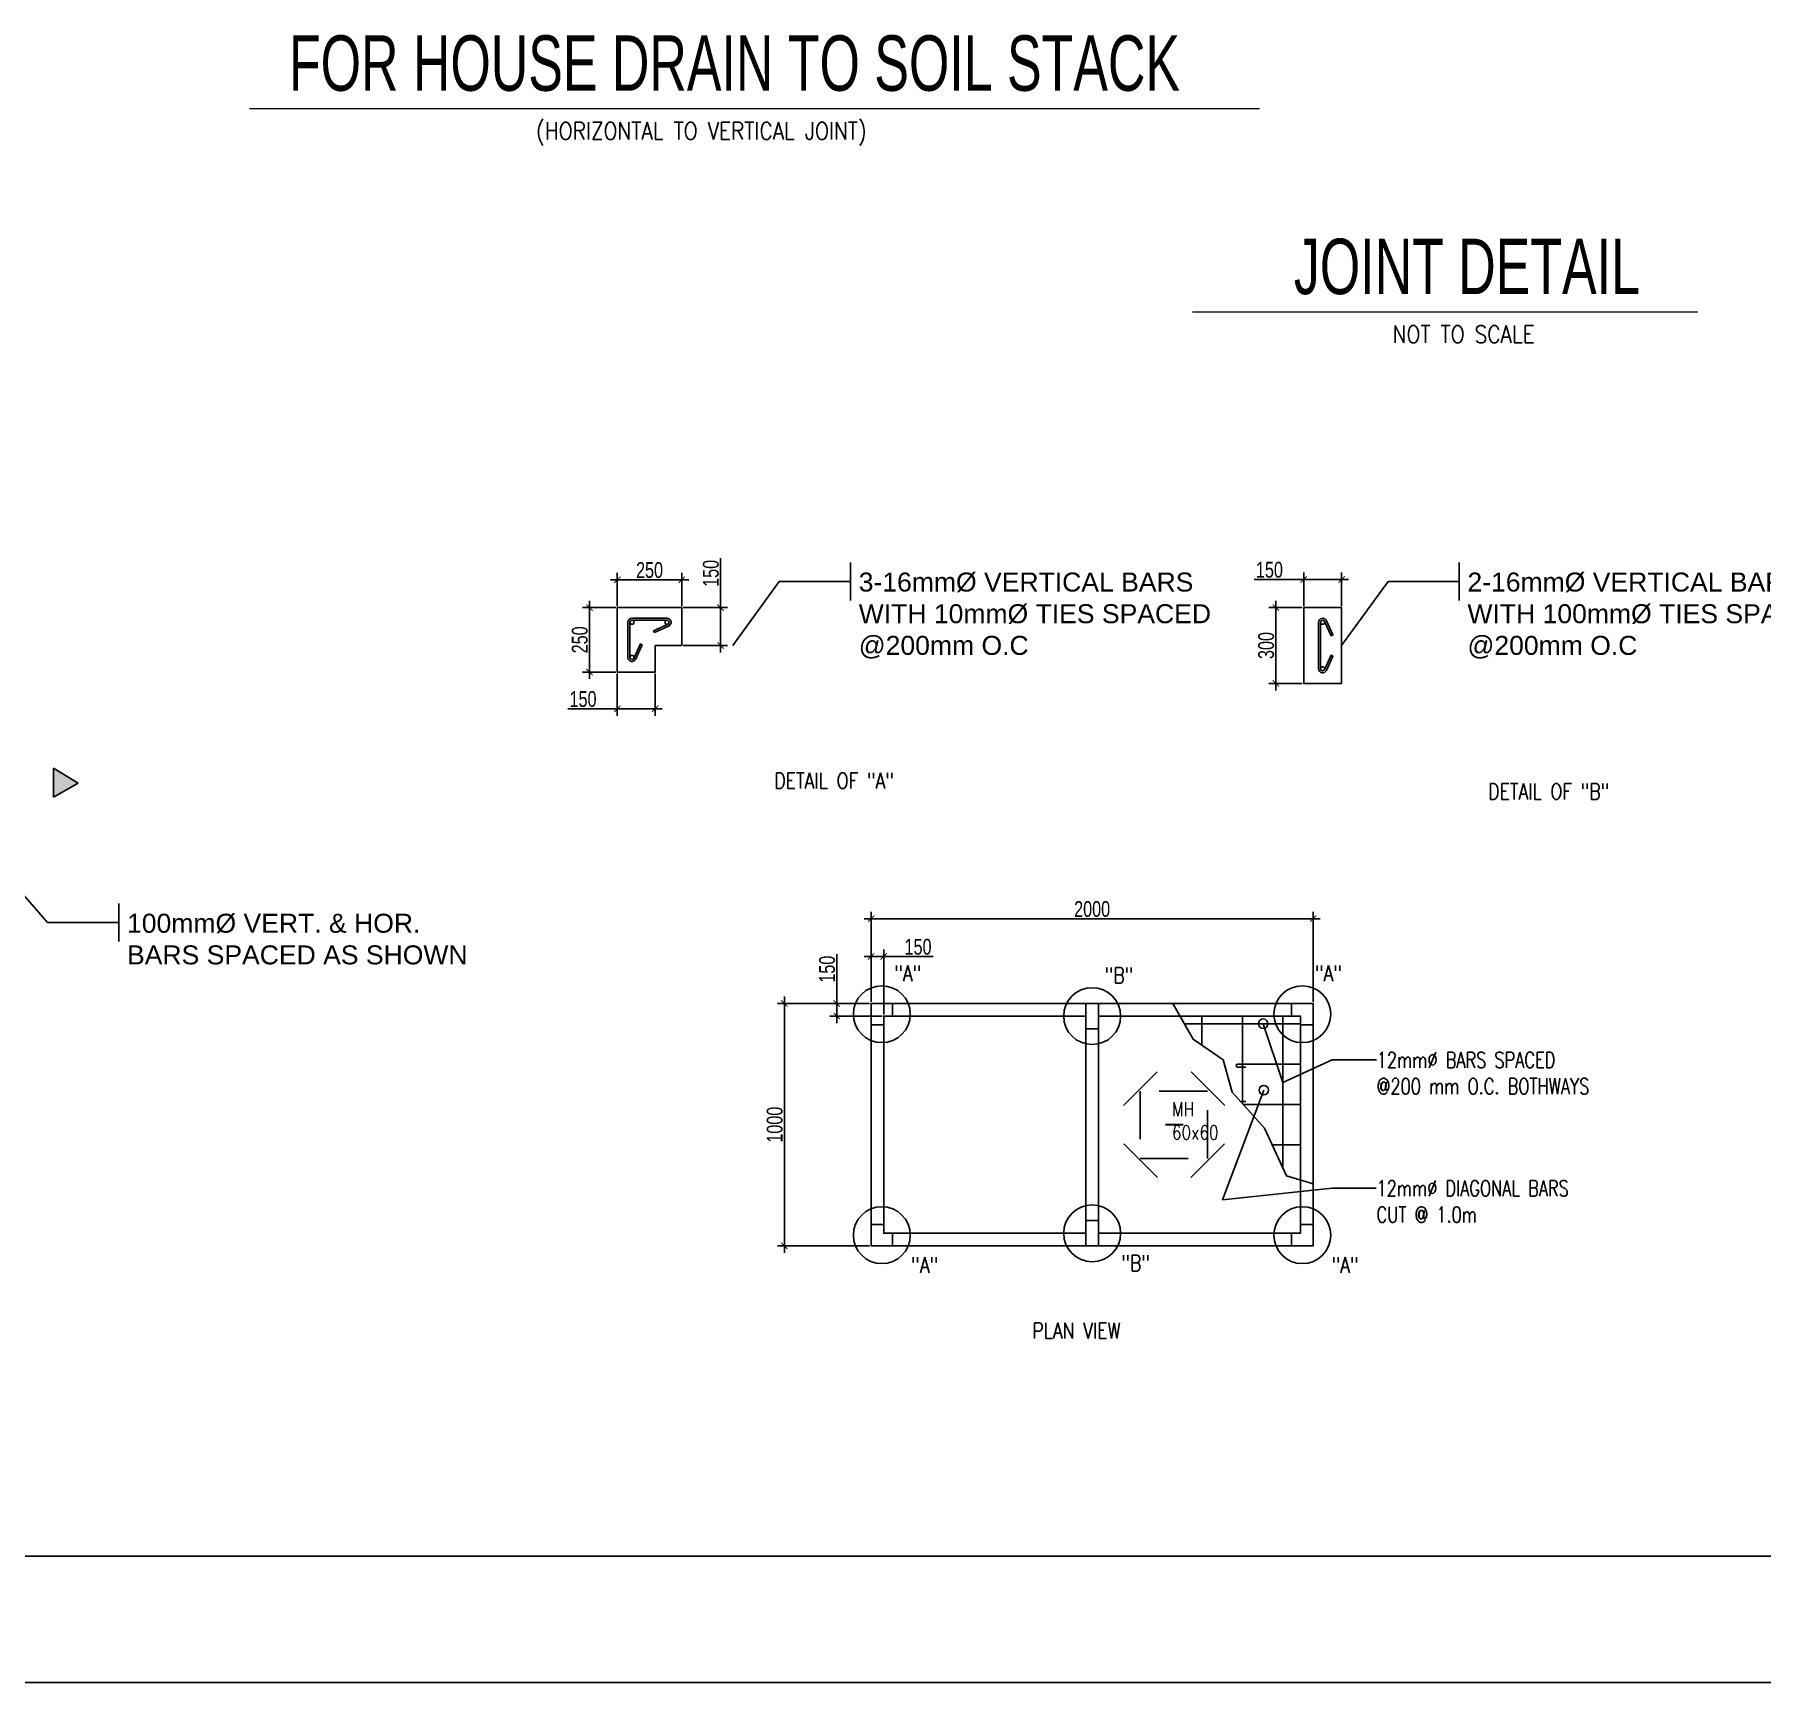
# Model space of a CAD drawing. Header units: millimetres. Extents: x -248340 to 456025, y 261499 to 1049645.
# Drawn here: x 318462 to 345813, y 363632 to 389735 of the extents above; entities that cross this region are included whole.
import ezdxf
from ezdxf import colors
from ezdxf.entities.mleader import LeaderData, LeaderLine
from ezdxf.math import Vec2, Vec3

# ---------------------------------------------------------------- set-up
doc = ezdxf.new("R2010")
doc.units = ezdxf.units.MM
doc.header["$LTSCALE"] = 8
doc.header["$MEASUREMENT"] = 0
doc.header["$PDMODE"] = 3
doc.header["$PDSIZE"] = 0.3125
doc.linetypes.add('HIDDEN', pattern=[9.525, 6.35, -3.175])
doc.layers.get('0').update_dxf_attribs({"linetype": 'CONTINUOUS'})
doc.layers.get('DEFPOINTS').update_dxf_attribs({"color": 8, "linetype": 'CONTINUOUS'})
for name, color, linetype, lineweight in [('10. Rebar', 10, 'CONTINUOUS', 25), ('12. Dimension', 251, 'CONTINUOUS', 5), ('13. Text', 2, 'CONTINUOUS', 5), ('DIM', 2, 'CONTINUOUS', 25), ('S_wall', 251, 'CONTINUOUS', 0)]:
    doc.layers.add(name, color=color, linetype=linetype, lineweight=lineweight)
for name, color, linetype in [('A-ANNO-TEXT', 7, 'CONTINUOUS'), ('MARK', 7, 'CONTINUOUS'), ('TEXT', 2, 'CONTINUOUS')]:
    doc.layers.add(name, color=color, linetype=linetype)
doc.layers.add('mv', color=30, linetype='CONTINUOUS', plot=False)
doc.styles.add('ARIAL', font='arial.ttf')
doc.styles.add('EN-SCL-DIM', font='swisscl.ttf')
doc.styles.add('ROMANS', font='ROMANS', dxfattribs={"width": 0.8, "bigfont": 'BIGFONT'})
doc.styles.get("Standard").update_dxf_attribs({"font": 'txt.shx', "width": 0.7, "bigfont": 'extfont.shx'})
doc.dimstyles.new('JEMAR 1-0030', dxfattribs={"dimtxt": 0.06, "dimasz": 0.045, "dimexe": 0.045, "dimexo": 0.03, "dimgap": 0.03, "dimtad": 1, "dimzin": 1, "dimdsep": 46, "dimtxsty": 'ARIAL', "dimblk": 'DOTBLANK', "dimcen": 0.15, "dimclrd": 7, "dimclre": 7, "dimadec": 0, "dimazin": 0, "dimtfac": 1, "dimtmove": 0, "dimatfit": 3, "dimldrblk": 'OPEN90', "dimfxl": 1, "dimarcsym": 0})
doc.dimstyles.new('SC50', dxfattribs={"dimscale": 0.5, "dimtxt": 250, "dimasz": 200, "dimexe": 220, "dimexo": 50, "dimgap": 50, "dimtad": 1, "dimdec": 0, "dimrnd": 1, "dimzin": 0, "dimdsep": 46, "dimlunit": 6, "dimtxsty": 'EN-SCL-DIM', "dimblk": 'ARCHTICK', "dimcen": 100, "dimdle": 220, "dimclrd": 1, "dimclre": 1, "dimclrt": 3, "dimadec": 0, "dimazin": 0, "dimtfac": 1, "dimtdec": 0, "dimtofl": 0, "dimtmove": 0, "dimatfit": 3, "dimldrblk": 'OPEN90', "dimfxl": 1, "dimtolj": 1, "dimtzin": 0, "dimarcsym": 1})

# ---------------------------------------------------------------- blocks, each defined once
blk = doc.blocks.new('_DOTBLANK')
at = {"color": 0, "linetype": 'ByBlock', "lineweight": -2}
blk.add_line((-0.5, 0), (-1, 0), dxfattribs=at)
blk.add_circle((0, 0), 0.5, dxfattribs=at)
blk = doc.blocks.new('_Open90')
at = {"color": 0, "linetype": 'ByBlock', "lineweight": -2}
for p, q in [((0, 0), (-1, 0)), ((-0.5, 0.5), (0, 0)), ((0, 0), (-0.5, -0.5))]:
    blk.add_line(p, q, dxfattribs=at)
blk = doc.blocks.new('_ArchTick')
at = {"color": 0, "linetype": 'ByBlock', "const_width": 0.15}
blk.add_lwpolyline([(-0.5, -0.5), (0.5, 0.5)], dxfattribs=at)
blk = doc.blocks.new('*D945')
at = {"layer": 'DEFPOINTS', "color": 0, "lineweight": 30, "ltscale": 1.25, "transparency": 16777216}
for p in [(330338, 374387), (331712, 374387, 0), (331712, 370547, 0)]:
    blk.add_point(p, dxfattribs=at)
at = {"layer": 'DIM', "color": 1, "lineweight": -2, "ltscale": 1.25, "transparency": 16777216}
for p, q in [((330338, 370437), (330338, 374497)), ((331687, 374387), (330228, 374387)), ((331687, 370547), (330228, 370547))]:
    blk.add_line(p, q, dxfattribs=at)
at = {"layer": 'DIM', "color": 1, "lineweight": -2, "ltscale": 1.25, "transparency": 16777216, "xscale": 100, "yscale": 100, "zscale": 100}
for p, rotation in [((330338, 374387), 90), ((330338, 370547), 270)]:
    blk.add_blockref('_ArchTick', p, dxfattribs=dict(at, rotation=rotation))
at = {"layer": 'DIM', "color": 3, "ltscale": 1.25, "transparency": 16777216, "insert": (330185, 372467), "char_height": 125, "attachment_point": 5, "rotation": 90, "style": 'EN-SCL-DIM'}
blk.add_mtext('\\A1;{\\H2x;1000}', dxfattribs=at)
blk = doc.blocks.new('*D946')
at = {"layer": 'DEFPOINTS', "color": 0, "lineweight": 30, "ltscale": 1.25, "transparency": 16777216}
for p in [(331712, 375729), (331712, 374387, 0), (338712, 374387, 0)]:
    blk.add_point(p, dxfattribs=at)
at = {"layer": 'DIM', "color": 1, "lineweight": -2, "ltscale": 1.25, "transparency": 16777216}
for p, q in [((331712, 374412), (331712, 375839)), ((338712, 374412), (338712, 375839)), ((338822, 375729), (331602, 375729))]:
    blk.add_line(p, q, dxfattribs=at)
at = {"layer": 'DIM', "color": 1, "lineweight": -2, "ltscale": 1.25, "transparency": 16777216, "xscale": 100, "yscale": 100, "zscale": 100, "rotation": 180}
blk.add_blockref('_ArchTick', (331712, 375729), dxfattribs=at)
at = {"layer": 'DIM', "color": 1, "lineweight": -2, "ltscale": 1.25, "transparency": 16777216, "xscale": 100, "yscale": 100, "zscale": 100}
blk.add_blockref('_ArchTick', (338712, 375729), dxfattribs=at)
at = {"layer": 'DIM', "color": 3, "ltscale": 1.25, "transparency": 16777216, "insert": (335212, 375882), "char_height": 125, "attachment_point": 5, "style": 'EN-SCL-DIM'}
blk.add_mtext('\\A1;{\\H2x;2000}', dxfattribs=at)
blk = doc.blocks.new('_Small')
at = {"color": 0, "lineweight": -2}
blk.add_circle((0, 0), 0.25, dxfattribs=at)
blk = doc.blocks.new('*D947')
at = {"layer": 'DEFPOINTS', "color": 0, "lineweight": 30, "ltscale": 1.25, "transparency": 16777216}
for p in [(331168, 374387), (331712, 374387), (331912, 374187, 0)]:
    blk.add_point(p, dxfattribs=at)
at = {"layer": 'DIM', "color": 1, "lineweight": -2, "ltscale": 1.25, "transparency": 16777216}
for p, q in [((331168, 374387), (331168, 375170)), ((331687, 374387), (331058, 374387)), ((331887, 374187), (331058, 374187)), ((331168, 374077), (331168, 374387))]:
    blk.add_line(p, q, dxfattribs=at)
at = {"layer": 'DIM', "color": 1, "lineweight": -2, "ltscale": 1.25, "transparency": 16777216, "xscale": 100, "yscale": 100, "zscale": 100}
for p, rotation in [((331168, 374387), 90), ((331168, 374187), 270)]:
    blk.add_blockref('_ArchTick', p, dxfattribs=dict(at, rotation=rotation))
at = {"layer": 'DIM', "color": 3, "ltscale": 1.25, "transparency": 16777216, "insert": (331015, 374930), "char_height": 125, "attachment_point": 5, "rotation": 90, "style": 'EN-SCL-DIM'}
blk.add_mtext('\\A1;{\\H2x;150}', dxfattribs=at)
blk = doc.blocks.new('*D948')
at = {"layer": 'DEFPOINTS', "color": 0, "lineweight": 30, "ltscale": 1.25, "transparency": 16777216}
for p in [(331912, 375131), (331712, 374387, 0), (331912, 374187, 0)]:
    blk.add_point(p, dxfattribs=at)
at = {"layer": 'DIM', "color": 1, "lineweight": -2, "ltscale": 1.25, "transparency": 16777216}
for p, q in [((331602, 375131), (331912, 375131)), ((331712, 374412), (331712, 375241)), ((331912, 374212), (331912, 375241)), ((331912, 375131), (332695, 375131))]:
    blk.add_line(p, q, dxfattribs=at)
at = {"layer": 'DIM', "color": 1, "lineweight": -2, "ltscale": 1.25, "transparency": 16777216, "xscale": 100, "yscale": 100, "zscale": 100, "rotation": 180}
blk.add_blockref('_ArchTick', (331712, 375131), dxfattribs=at)
at = {"layer": 'DIM', "color": 1, "lineweight": -2, "ltscale": 1.25, "transparency": 16777216, "xscale": 100, "yscale": 100, "zscale": 100}
blk.add_blockref('_ArchTick', (331912, 375131), dxfattribs=at)
at = {"layer": 'DIM', "color": 3, "ltscale": 1.25, "transparency": 16777216, "insert": (332455, 375284), "char_height": 125, "attachment_point": 5, "style": 'EN-SCL-DIM'}
blk.add_mtext('\\A1;{\\H2x;150}', dxfattribs=at)
blk = doc.blocks.new('*D949')
at = {"layer": 'DEFPOINTS', "color": 0, "lineweight": 30, "ltscale": 1.25, "transparency": 16777216}
for p in [(327251, 380657), (327692, 380657), (327692, 379637, 0)]:
    blk.add_point(p, dxfattribs=at)
at = {"layer": 'DIM', "color": 1, "lineweight": -2, "ltscale": 1.25, "transparency": 16777216}
for p, q in [((327251, 379527), (327251, 380767)), ((327667, 380657), (327141, 380657)), ((327667, 379637), (327141, 379637))]:
    blk.add_line(p, q, dxfattribs=at)
at = {"layer": 'DIM', "color": 1, "lineweight": -2, "ltscale": 1.25, "transparency": 16777216, "xscale": 100, "yscale": 100, "zscale": 100}
for p, rotation in [((327251, 380657), 90), ((327251, 379637), 270)]:
    blk.add_blockref('_ArchTick', p, dxfattribs=dict(at, rotation=rotation))
at = {"layer": 'DIM', "color": 3, "ltscale": 1.25, "transparency": 16777216, "insert": (327098, 380147), "char_height": 125, "attachment_point": 5, "rotation": 90, "style": 'EN-SCL-DIM'}
blk.add_mtext('\\A1;{\\H2x;250}', dxfattribs=at)
blk = doc.blocks.new('*D950')
at = {"layer": 'DEFPOINTS', "color": 0, "lineweight": 30, "ltscale": 1.25, "transparency": 16777216}
for p in [(328712, 381098), (327692, 380657, 0), (328712, 380657)]:
    blk.add_point(p, dxfattribs=at)
at = {"layer": 'DIM', "color": 1, "lineweight": -2, "ltscale": 1.25, "transparency": 16777216}
for p, q in [((327582, 381098), (328822, 381098)), ((327692, 380682), (327692, 381208)), ((328712, 380682), (328712, 381208))]:
    blk.add_line(p, q, dxfattribs=at)
at = {"layer": 'DIM', "color": 1, "lineweight": -2, "ltscale": 1.25, "transparency": 16777216, "xscale": 100, "yscale": 100, "zscale": 100, "rotation": 180}
blk.add_blockref('_ArchTick', (327692, 381098), dxfattribs=at)
at = {"layer": 'DIM', "color": 1, "lineweight": -2, "ltscale": 1.25, "transparency": 16777216, "xscale": 100, "yscale": 100, "zscale": 100}
blk.add_blockref('_ArchTick', (328712, 381098), dxfattribs=at)
at = {"layer": 'DIM', "color": 3, "ltscale": 1.25, "transparency": 16777216, "insert": (328202, 381251), "char_height": 125, "attachment_point": 5, "style": 'EN-SCL-DIM'}
blk.add_mtext('\\A1;{\\H2x;250}', dxfattribs=at)
blk = doc.blocks.new('*D951')
at = {"layer": 'DEFPOINTS', "color": 0, "lineweight": 30, "ltscale": 1.25, "transparency": 16777216}
for p in [(328712, 380657), (329327, 380657), (328712, 380057, 0)]:
    blk.add_point(p, dxfattribs=at)
at = {"layer": 'DIM', "color": 1, "lineweight": -2, "ltscale": 1.25, "transparency": 16777216}
for p, q in [((329327, 380657), (329327, 381440)), ((328737, 380657), (329437, 380657)), ((329327, 379947), (329327, 380657)), ((328737, 380057), (329437, 380057))]:
    blk.add_line(p, q, dxfattribs=at)
at = {"layer": 'DIM', "color": 1, "lineweight": -2, "ltscale": 1.25, "transparency": 16777216, "xscale": 100, "yscale": 100, "zscale": 100}
for p, rotation in [((329327, 380657), 90), ((329327, 380057), 270)]:
    blk.add_blockref('_ArchTick', p, dxfattribs=dict(at, rotation=rotation))
at = {"layer": 'DIM', "color": 3, "ltscale": 1.25, "transparency": 16777216, "insert": (329174, 381200), "char_height": 125, "attachment_point": 5, "rotation": 90, "style": 'EN-SCL-DIM'}
blk.add_mtext('\\A1;{\\H2x;150}', dxfattribs=at)
blk = doc.blocks.new('*D952')
at = {"layer": 'DEFPOINTS', "color": 0, "lineweight": 30, "ltscale": 1.25, "transparency": 16777216}
for p in [(327692, 379637), (328292, 379637, 0), (327692, 379055)]:
    blk.add_point(p, dxfattribs=at)
at = {"layer": 'DIM', "color": 1, "lineweight": -2, "ltscale": 1.25, "transparency": 16777216}
for p, q in [((327692, 379612), (327692, 378945)), ((328292, 379612), (328292, 378945)), ((327692, 379055), (326908, 379055)), ((328402, 379055), (327692, 379055))]:
    blk.add_line(p, q, dxfattribs=at)
at = {"layer": 'DIM', "color": 1, "lineweight": -2, "ltscale": 1.25, "transparency": 16777216, "xscale": 100, "yscale": 100, "zscale": 100, "rotation": 180}
blk.add_blockref('_ArchTick', (327692, 379055), dxfattribs=at)
at = {"layer": 'DIM', "color": 1, "lineweight": -2, "ltscale": 1.25, "transparency": 16777216, "xscale": 100, "yscale": 100, "zscale": 100}
blk.add_blockref('_ArchTick', (328292, 379055), dxfattribs=at)
at = {"layer": 'DIM', "color": 3, "ltscale": 1.25, "transparency": 16777216, "insert": (327149, 379208), "char_height": 125, "attachment_point": 5, "style": 'EN-SCL-DIM'}
blk.add_mtext('\\A1;{\\H2x;150}', dxfattribs=at)
blk = doc.blocks.new('*D953')
at = {"layer": 'DEFPOINTS', "color": 0, "lineweight": 30, "ltscale": 1.25, "transparency": 16777216}
for p in [(338122, 380657), (338563, 380657), (338563, 379457)]:
    blk.add_point(p, dxfattribs=at)
at = {"layer": 'DIM', "color": 1, "lineweight": -2, "ltscale": 1.25, "transparency": 16777216}
for p, q in [((338122, 379347), (338122, 380767)), ((338538, 380657), (338012, 380657)), ((338538, 379457), (338012, 379457))]:
    blk.add_line(p, q, dxfattribs=at)
at = {"layer": 'DIM', "color": 1, "lineweight": -2, "ltscale": 1.25, "transparency": 16777216, "xscale": 100, "yscale": 100, "zscale": 100}
for p, rotation in [((338122, 380657), 90), ((338122, 379457), 270)]:
    blk.add_blockref('_ArchTick', p, dxfattribs=dict(at, rotation=rotation))
at = {"layer": 'DIM', "color": 3, "ltscale": 1.25, "transparency": 16777216, "insert": (337969, 380057), "char_height": 125, "attachment_point": 5, "rotation": 90, "style": 'EN-SCL-DIM'}
blk.add_mtext('\\A1;{\\H2x;300}', dxfattribs=at)
blk = doc.blocks.new('*D954')
at = {"layer": 'DEFPOINTS', "color": 0, "lineweight": 30, "ltscale": 1.25, "transparency": 16777216}
for p in [(338563, 381103), (338563, 380657), (339163, 380657, 0)]:
    blk.add_point(p, dxfattribs=at)
at = {"layer": 'DIM', "color": 1, "lineweight": -2, "ltscale": 1.25, "transparency": 16777216}
for p, q in [((338563, 381103), (337779, 381103)), ((338563, 380682), (338563, 381213)), ((339273, 381103), (338563, 381103)), ((339163, 380682), (339163, 381213))]:
    blk.add_line(p, q, dxfattribs=at)
at = {"layer": 'DIM', "color": 1, "lineweight": -2, "ltscale": 1.25, "transparency": 16777216, "xscale": 100, "yscale": 100, "zscale": 100, "rotation": 180}
blk.add_blockref('_ArchTick', (338563, 381103), dxfattribs=at)
at = {"layer": 'DIM', "color": 1, "lineweight": -2, "ltscale": 1.25, "transparency": 16777216, "xscale": 100, "yscale": 100, "zscale": 100}
blk.add_blockref('_ArchTick', (339163, 381103), dxfattribs=at)
at = {"layer": 'DIM', "color": 3, "ltscale": 1.25, "transparency": 16777216, "insert": (338020, 381256), "char_height": 125, "attachment_point": 5, "style": 'EN-SCL-DIM'}
blk.add_mtext('\\A1;{\\H2x;150}', dxfattribs=at)

msp = doc.modelspace()

# ---------------------------------------------------------------- hatches: boundary and pattern name
at = {"ltscale": 1.25}
h = msp.add_hatch(color=5, dxfattribs=at)
h.dxf.hatch_style = 1
h.paths.add_polyline_path([(319151.429, 377878.757), (318761.423, 378112.734), (318761.423, 377655.944)])

# ---------------------------------------------------------------- linework, layer by layer
at = {"color": 3}
for p, q in [((327923.661, 380488.776, 0), (328479.661, 380488.776, 0)), ((327923.661, 380456.776, 0), (328479.661, 380456.776, 0)), ((327859.661, 379868.776, 0), (327859.661, 380424.776, 0)), ((327891.661, 379868.776, 0), (327891.661, 380424.776, 0)), ((328494.945, 380396.624, 0), (328266.247, 380291.033, 0)), ((328266.247, 380291.033, 0), (328279.661, 380261.98, 0)), ((328279.661, 380261.98, 0), (328504.589, 380365.831, 0)), ((338830.772, 380424.776, 0), (338830.772, 379688.776, 0)), ((328057.404, 380082.19, 0), (327951.813, 379853.491, 0)), ((327982.606, 379843.847, 0), (328086.457, 380068.776, 0)), ((328086.457, 380068.776, 0), (328057.404, 380082.19, 0)), ((337591.828, 374186.952), (337591.828, 372800.714)), ((338231.828, 374186.952), (338231.828, 371783.545)), ((338511.828, 374066.952), (336674.488, 374066.952))]:
    msp.add_line(p, q, dxfattribs=at)
at = {"color": 1, "ltscale": 1.25}
for p, q in [((318761.423, 378112.734), (319151.429, 377878.757)), ((318761.423, 377655.944), (318761.423, 378112.734)), ((319151.429, 377878.757), (318761.423, 377655.944))]:
    msp.add_line(p, q, dxfattribs=at)
at = {"color": 6}
for p, q in [((336241.828, 373303.545), (335708.934, 372770.65)), ((336781.828, 373303.545), (337314.723, 372770.65)), ((336248.934, 371630.359), (335716.039, 372163.254)), ((336774.723, 371630.359), (337307.618, 372163.254))]:
    msp.add_line(p, q, dxfattribs=at)
at = {"color": 4}
for p, q in [((336651.271, 372470.505), (336372.385, 372470.505)), ((336651.271, 372466.952), (336372.385, 372466.952)), ((336651.271, 372463.399), (336372.385, 372463.399))]:
    msp.add_line(p, q, dxfattribs=at)
at = {"color": 4, "elevation": 0}
for points in [[(327691.661, 380656.776), (328711.661, 380656.776), (328711.661, 380056.776), (328291.661, 380056.776), (328291.661, 379636.776), (327691.661, 379636.776)], [(338562.772, 380656.776), (338562.772, 379456.776), (339162.772, 379456.776), (339162.772, 380656.776)], [(331711.828, 370546.952), (331711.828, 374386.952), (338711.828, 374386.952), (338711.828, 370546.952)], [(335112.487, 370746.952), (331911.828, 370746.952), (331911.828, 374186.952), (335112.487, 374186.952)]]:
    msp.add_lwpolyline(points, close=True, dxfattribs=at)
at = {"color": 3, "elevation": 0}
for points in [[(338890.924, 379673.491), (338996.515, 379902.19), (339025.568, 379888.776), (338921.717, 379663.847, -0.817586535), (338798.772, 379688.776), (338798.772, 380424.776, -0.817586535), (338921.717, 380449.705), (339025.568, 380224.776), (338996.515, 380211.362), (338890.924, 380440.061)], [(337647.828, 373378.952), (337519.828, 373378.952, -1), (337519.828, 373426.952), (338511.828, 373426.952)]]:
    msp.add_lwpolyline(points, format="xyb", dxfattribs=at)
at = {"color": 4, "elevation": 0}
for points in [[(331711.828, 374046.952), (331911.828, 374046.952), (331911.828, 374186.952), (332051.828, 374186.952), (332051.828, 374386.952)], [(335112.487, 374386.952), (335112.487, 373986.952), (335312.487, 373986.952), (335312.487, 374386.952)], [(335312.487, 374186.952), (338511.828, 374186.952), (338511.828, 370746.952), (335312.487, 370746.952), (335312.487, 374186.952)], [(336492.76, 374386.952), (336814.76, 373819.95), (337287.76, 373491.95), (337431.828, 372979.95), (337939.76, 372410.95), (338290.76, 371656.95), (338711.828, 371529.95)], [(338711.828, 374046.952), (338511.828, 374046.952), (338511.828, 374186.952), (338371.828, 374186.952), (338371.828, 374386.952)], [(331711.828, 370886.952), (331911.828, 370886.952), (331911.828, 370746.952), (332051.828, 370746.952), (332051.828, 370546.952)], [(335112.487, 370546.952), (335112.487, 370946.952), (335312.487, 370946.952), (335312.487, 370546.952)], [(338711.828, 370886.952), (338511.828, 370886.952), (338511.828, 370746.952), (338371.828, 370746.952), (338371.828, 370546.952)]]:
    msp.add_lwpolyline(points, dxfattribs=at)
at = {"color": 3, "elevation": 0}
for points in [[(336951.828, 373724.901), (336951.828, 374186.952)], [(337647.828, 372834.952), (337561.265, 372834.952)], [(337604.113, 372786.952), (338511.828, 372786.952)], [(338062.656, 372146.952), (338511.828, 372146.952)]]:
    msp.add_lwpolyline(points, dxfattribs=at)
at = {"linetype": 'HIDDEN', "ltscale": 15, "elevation": 0}
msp.add_lwpolyline([(335971.828, 372999.847), (335971.828, 371934.057), (337037.618, 371934.057), (337037.618, 372999.847)], close=True, dxfattribs=at)
at = {"color": 3}
for centre in [(327923.661, 380424.776, 0), (328479.661, 380424.776, 0), (338862.772, 380424.776, 0), (327923.661, 379868.776, 0), (338862.772, 379688.776, 0)]:
    msp.add_circle(centre, 32, dxfattribs=at)
at = {"color": 4}
for centre in [(331881.828, 374216.952, 0), (335212.487, 374186.952, 0), (338541.828, 374216.952, 0), (331881.828, 370716.952, 0), (335212.487, 370746.952, 0), (338541.828, 370716.952, 0)]:
    msp.add_circle(centre, 450.542, dxfattribs=at)
at = {"color": 3}
for centre, start, end in [((327923.661, 380424.776, 0), 90, 180), ((328479.661, 380424.776, 0), 292.9241187, 90), ((327923.661, 379868.776, 0), 180, 337.0758814)]:
    msp.add_arc(centre, 64, start, end, dxfattribs=at)
at = {"layer": '10. Rebar'}
for p, q in [((331383.535, 381372.335), (331383.535, 380770.709)), ((341024.569, 381372.335), (341024.569, 380770.709)), ((319795.096, 375968.098), (319795.096, 375366.471))]:
    msp.add_line(p, q, dxfattribs=at)
at = {"layer": 'mv', "color": 6}
for p, q in [((291354.998, 365631.954), (370954.998, 365631.954)), ((289354.998, 363631.954), (373454.998, 363631.954))]:
    msp.add_line(p, q, dxfattribs=at)
at = {"layer": 'S_wall', "ltscale": 1.25}
for p, q in [((321865.624, 388562.289), (337863.442, 388562.289)), ((336803.101, 385341.143), (344802.01, 385341.143))]:
    msp.add_line(p, q, dxfattribs=at)

# ---------------------------------------------------------------- texts
at = {"color": 2, "insert": (336475.863, 372528.241, 0), "char_height": 222.0395, "width": 36.19611, "attachment_point": 4, "style": 'ROMANS'}
msp.add_mtext('\\pxqd;MH\\P60x60', dxfattribs=at)
at = {"layer": '13. Text', "char_height": 300.81341, "width": 7698.93279, "attachment_point": 1, "style": 'ARIAL'}
for s, insert in [('\\A1;3-16mm%%C VERTICAL BARS\\PWITH 10mm%%C TIES SPACED\\P@200mm O.C', (331515.239, 381212.841)), ('\\A1;2-16mm%%C VERTICAL BARS\\PWITH 100mm%%C TIES SPACED\\P@200mm O.C', (341156.273, 381212.841)), ('\\A1;100mm%%C VERT. & HOR.\\PBARS SPACED AS SHOWN', (319926.8, 375808.603))]:
    msp.add_mtext(s, dxfattribs=dict(at, insert=insert))
at = {"layer": 'A-ANNO-TEXT', "color": 3, "linetype": 'Continuous', "char_height": 250, "attachment_point": 4, "style": 'ROMANS'}
for s, insert, width in [('DETAIL OF "A"', (330179.808, 377915.006, 0), 3347.78371), ('DETAIL OF "B"', (341485.126, 377745.205, 0), 3347.78371), ('"A"', (332080.554, 374864.385, 0), 873.20673), ('"A"', (338740.554, 374864.385, 0), 679.20673), ('"B"', (335411.213, 374834.385, 0), 821.20673), ('"A"', (332345.554, 370244.385, 0), 858.20673), ('"B"', (335676.213, 370274.385, 0), 858.20673), ('"A"', (339005.554, 370244.385, 0), 775.20673), ('PLAN VIEW', (334266.678, 369204.489, 0), 3347.78371)]:
    msp.add_mtext(s, dxfattribs=dict(at, insert=insert, width=width))
at = {"layer": 'MARK', "style": 'ROMANS', "width": 0.85}
for s, p in [('(HORIZONTAL TO VERTICAL JOINT)', (326404.594, 388071.378)), ('NOT TO SCALE', (339971.081, 384850.233))]:
    msp.add_text(s, height=274.43234, dxfattribs=at).set_placement(p)
at = {"layer": 'TEXT', "char_height": 878.18348, "width": 22839.18568, "attachment_point": 1}
for s, insert in [('{\\fFranklin Gothic Heavy|b0|i0|c0|p34;FOR HOUSE DRAIN TO SOIL STACK}', (322490.965, 389722.001)), ('{\\fFranklin Gothic Heavy|b0|i0|c0|p34;JOINT DETAIL}', (338407.248, 386500.855))]:
    msp.add_mtext(s, dxfattribs=dict(at, insert=insert))

# ---------------------------------------------------------------- dimensions: what is measured, and where the dimension line sits
at = {"layer": 'DIM', "color": 0, "ltscale": 1.25}
for base, p1, p2, text, picture, middle in [((328711.661, 381097.771, 0), (327691.661, 380656.776, 0), (328711.661, 380656.776, 0), '{\\H2x;250}', '*D950', (328201.661, 381097.771, 0)), ((331911.828, 375131.212, 0), (331711.828, 374386.952), (331911.828, 374186.952), '{\\H2x;150}', '*D948', (332454.686, 375131.212, 0))]:
    dim = msp.add_linear_dim(base=base, p1=p1, p2=p2, text=text, dimstyle='SC50', dxfattribs=at)
    dim.commit()
    dim.dimension.update_dxf_attribs({"geometry": picture, "text_midpoint": middle, "dimtype": 160})
for base, p1, p2, angle, text, picture, middle in [((329326.666, 380656.776, 0), (328711.661, 380056.776, 0), (328711.661, 380656.776, 0), 90, '{\\H2x;150}', '*D951', (329326.666, 381199.633, 0)), ((338562.772, 381102.572, 0), (339162.772, 380656.776, 0), (338562.772, 380656.776, 0), 180, '{\\H2x;150}', '*D954', (338019.915, 381102.572, 0)), ((327250.666, 380656.776, 0), (327691.661, 379636.776, 0), (327691.661, 380656.776, 0), 90, '{\\H2x;250}', '*D949', (327250.666, 380146.776, 0)), ((338121.777, 380656.776, 0), (338562.772, 379456.776, 0), (338562.772, 380656.776, 0), 90, '{\\H2x;300}', '*D953', (338121.777, 380056.776, 0)), ((327691.661, 379054.572, 0), (328291.661, 379636.776, 0), (327691.661, 379636.776, 0), 180, '{\\H2x;150}', '*D952', (327148.804, 379054.572, 0)), ((331167.569, 374386.952, 0), (331911.828, 374186.952), (331711.828, 374386.952, 0), 90, '{\\H2x;150}', '*D947', (331167.569, 374929.809, 0)), ((330337.976, 374386.952, 0), (331711.828, 370546.952), (331711.828, 374386.952), 90, '{\\H2x;1000}', '*D945', (330337.976, 372466.952, 0))]:
    dim = msp.add_linear_dim(base=base, p1=p1, p2=p2, angle=angle, text=text, dimstyle='SC50', dxfattribs=at)
    dim.commit()
    dim.dimension.update_dxf_attribs({"geometry": picture, "text_midpoint": middle, "dimtype": 160})
dim = msp.add_linear_dim(base=(331711.828, 375728.547, 0), p1=(338711.828, 374386.952), p2=(331711.828, 374386.952), angle=180, text='{\\H2x;2000}', dimstyle='SC50', dxfattribs=at)
dim.commit()
dim.dimension.update_dxf_attribs({"geometry": '*D946', "text_midpoint": (335211.828, 375881.578, 0)})

# ---------------------------------------------------------------- leaders
at = {"color": 6}
ml = msp.add_multileader_mtext('Standard', dxfattribs=at)
ml.set_content('{\\W0.75;12mm%%C BARS SPACED\\P@200 mm O.C. BOTHWAYS}', color=2, style='ROMANS')
ml.set_leader_properties(color=1)
ml.set_arrow_properties(name='SMALL')
ml.build(insert=Vec2(0, 0))
ml.multileader.update_dxf_attribs({"text_right_attachment_type": 6, "dogleg_length": 350, "arrow_head_size": 300})
ctx = ml.context
ctx.base_point, ctx.char_height, ctx.arrow_head_size, ctx.landing_gap_size, ctx.plane_origin, ctx.plane_x_axis, ctx.plane_y_axis = Vec3(339715.76, 373493.416, 0), 250, 300, 4, Vec3(334691.494, 373767.605, 0), Vec3(1, 0, 0), Vec3(0, 1, 0)
ctx.right_attachment = 6
notes = []
notes.append((ctx, [(1, (1, 1, 0), (339015.76, 373493.416, 0), (1, 0, 0), 700, [(1, [(337921.76, 374066.952, 0), (338231.828, 373134.95, 0)], 0, [])])]))
ctx.mtext.insert, ctx.mtext.text_direction, ctx.mtext.flow_direction = Vec3(339719.76, 373618.416, 0), Vec3(1, 0, 0), 5
ml = msp.add_multileader_mtext('Standard', dxfattribs=at)
ml.set_content('{\\W0.75;12mm%%C DIAGONAL BARS \\PCUT @ 1.0m}', color=2, style='ROMANS')
ml.set_leader_properties(color=1)
ml.set_arrow_properties(name='SMALL')
ml.build(insert=Vec2(0, 0))
ml.multileader.update_dxf_attribs({"text_right_attachment_type": 6, "dogleg_length": 350, "arrow_head_size": 300})
ctx = ml.context
ctx.base_point, ctx.char_height, ctx.arrow_head_size, ctx.landing_gap_size, ctx.plane_origin, ctx.plane_x_axis, ctx.plane_y_axis = Vec3(339711.76, 371459.95, 0), 250, 300, 4, Vec3(336328.494, 372871.605, 0), Vec3(1, 0, 0), Vec3(0, 1, 0)
ctx.right_attachment = 6
notes.append((ctx, [(1, (1, 1, 0), (339011.76, 371459.95, 0), (1, 0, 0), 700, [(1, [(337930.949, 373014.139, 0), (337275.047, 371276.664, 0)], 0, [])])]))
ctx.mtext.insert, ctx.mtext.text_direction, ctx.mtext.flow_direction = Vec3(339715.76, 371584.95, 0), Vec3(1, 0, 0), 5
at = {"layer": '12. Dimension'}
for points in [[(329521.737, 380056.776), (330257.254, 381071.522), (331383.535, 381071.522)], [(339162.772, 380056.776), (339898.288, 381071.522), (341024.569, 381071.522)], [(316701.311, 377931.494), (318668.815, 375667.285), (319795.096, 375667.285)]]:
    msp.add_leader(points, dimstyle='JEMAR 1-0030', override={"dimclrd": 256, "dimclre": 256}, dxfattribs=at)
for ctx, leaders in notes:
    for number, flags, end, landing, length, lines in leaders:
        leader = LeaderData()
        leader.index, (leader.has_last_leader_line, leader.has_dogleg_vector, leader.attachment_direction) = number, flags
        leader.last_leader_point, leader.dogleg_vector, leader.dogleg_length = Vec3(end), Vec3(landing), length
        for number, points, colour, breaks in lines:
            line = LeaderLine()
            line.index, line.vertices, line.color, line.breaks = number, Vec3.list(points), colors.encode_raw_color(colour), breaks
            leader.lines.append(line)
        ctx.leaders.append(leader)

doc.saveas('drawing.dxf')
